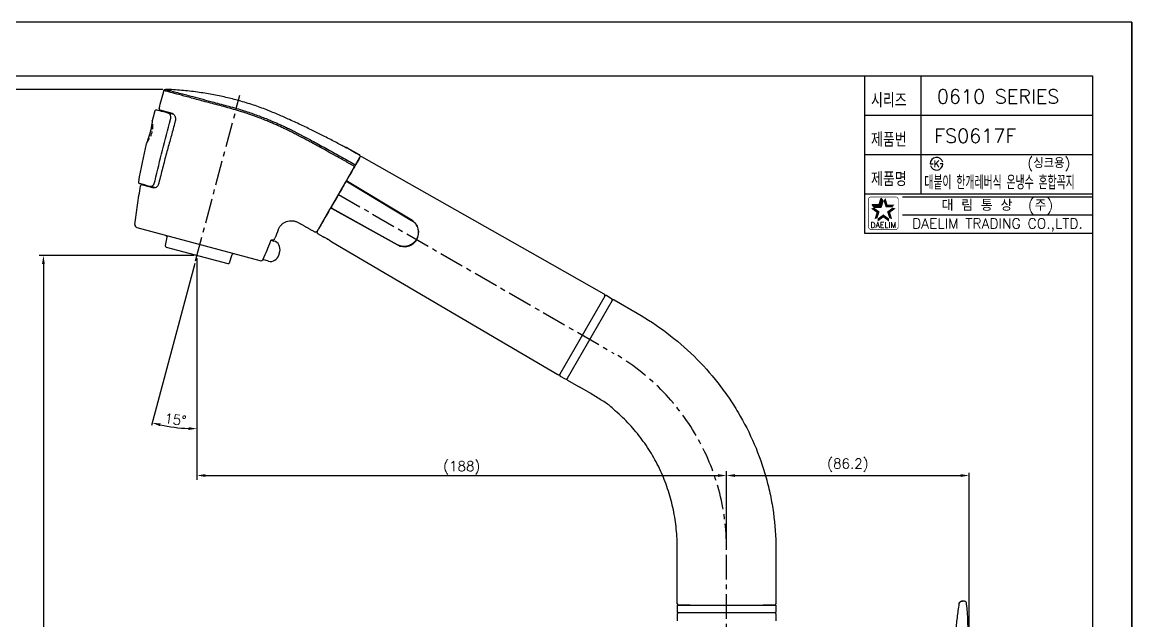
# Model space of a CAD drawing. Extents: x 40217 to 40811, y 11735 to 12155.
# Drawn here: x 40416.6 to 40810.8, y 11942.4 to 12155.1 of the extents above; entities that cross this region are included whole.
import ezdxf
from ezdxf.enums import TextEntityAlignment as Align

# ---------------------------------------------------------------- set-up
doc = ezdxf.new("R2010")
doc.units = 0
doc.header["$LTSCALE"] = 7
doc.header["$MEASUREMENT"] = 0
doc.linetypes.add('CENTER', pattern=[2, 1.25, -0.25, 0.25, -0.25])
doc.linetypes.add('HIDDEN', pattern=[0.375, 0.25, -0.125])
doc.layers.get('0').update_dxf_attribs({"color": 2, "linetype": 'CONTINUOUS'})
doc.layers.get('Defpoints').update_dxf_attribs({"linetype": 'CONTINUOUS'})
for name, color, linetype in [('1', 1, 'CENTER'), ('53', 7, 'CONTINUOUS'), ('CL', 1, 'CENTER'), ('D', 2, 'CONTINUOUS'), ('DIM', 2, 'CONTINUOUS'), ('DWG', 7, 'CONTINUOUS')]:
    doc.layers.add(name, color=color, linetype=linetype)
doc.styles.add('GHS', font='romans', dxfattribs={"bigfont": 'ghs'})
doc.styles.add('HAN', font='TXT.shx', dxfattribs={"bigfont": 'GHS.shx'})
doc.styles.add('ROMANS', font='romans')
doc.dimstyles.new('DIM_WS01', dxfattribs={"dimtxt": 3.5, "dimasz": 3, "dimexe": 1, "dimexo": 1, "dimgap": 1, "dimtad": 1, "dimdec": 4, "dimzin": 9, "dimdsep": 46, "dimtxsty": 'GHS', "dimcen": -2, "dimclrd": 256, "dimclre": 256, "dimclrt": 256, "dimadec": 4, "dimazin": 2, "dimtfac": 1, "dimtdec": 4, "dimtix": 1, "dimtmove": 0, "dimatfit": 1, "dimfxl": 1, "dimtolj": 1, "dimtzin": 0, "dimlwd": -1, "dimlwe": -1, "dimarcsym": 0})

# ---------------------------------------------------------------- blocks, each defined once
blk = doc.blocks.new('*D2')
at = {"layer": 'Defpoints', "color": 0, "transparency": 16777216}
for p in [(40753, 11994.05), (40666.8, 11981), (40753, 11862.43)]:
    blk.add_point(p, dxfattribs=at)
at = {"layer": 'DIM', "transparency": 16777216}
for p, q in [((40666.8, 11982), (40666.8, 11995.05)), ((40669.8, 11994.05), (40750, 11994.05)), ((40753, 11863.43), (40753, 11995.05))]:
    blk.add_line(p, q, dxfattribs=at)
for points in [[(40669.8, 11994.55), (40669.8, 11993.55), (40666.8, 11994.05)], [(40750, 11994.55), (40750, 11993.55), (40753, 11994.05)]]:
    blk.add_solid(points, dxfattribs=at)
at = {"layer": 'DIM', "transparency": 16777216, "insert": (40709.9, 11997.72), "char_height": 3.5, "attachment_point": 5, "style": 'GHS'}
blk.add_mtext('\\A1;(86.2)', dxfattribs=at)
blk = doc.blocks.new('BORDER')
for p, q in [((1, 1), (0, 1)), ((1, 0), (1, 1))]:
    blk.add_line(p, q)
blk = doc.blocks.new('KS')
at = {"layer": 'D'}
for p, q in [((-2.25, 0), (-1.75, 0)), ((-1.75, 0), (-1.25, 0)), ((1.75, 0), (1.25, 0)), ((2.25, 0), (1.75, 0))]:
    blk.add_line(p, q, dxfattribs=at)
for start, end in [(15, 180), (195, 0)]:
    blk.add_arc((0, 0), 2.25, start, end, dxfattribs=at)
at = {"layer": 'D', "style": 'HAN'}
blk.add_text('K', height=2.39, dxfattribs=at).set_placement((0, 0), align=Align.MIDDLE)

msp = doc.modelspace()

# ---------------------------------------------------------------- linework, layer by layer
msp.add_line((40810.77103, 12155.11559), (40810.77103, 11735.11559))
at = {"color": 4}
for p, q in [((40247.77103, 12136.11559), (40796.77103, 12136.11559)), ((40796.77103, 12136.11559), (40796.77103, 11746.11559))]:
    msp.add_line(p, q, dxfattribs=at)
at = {"color": 7}
for p, q in [((40715.77103, 12136.11559), (40715.77103, 12080.11559)), ((40735.77103, 12136.11559), (40735.77103, 12094.11559)), ((40715.77103, 12122.11559), (40796.77103, 12122.11559)), ((40715.77103, 12108.11559), (40796.77103, 12108.11559)), ((40715.77103, 12094.11559), (40796.77103, 12094.11559)), ((40715.77103, 12080.11559), (40796.77103, 12080.11559))]:
    msp.add_line(p, q, dxfattribs=at)
at = {"color": 2}
for p, q in [((40721.01016, 12090.29866), (40721.75953, 12092.60498)), ((40721.67527, 12089.38323), (40722.42464, 12091.68955)), ((40722.42464, 12091.68955), (40721.75953, 12092.60498)), ((40718.58515, 12090.29866), (40721.01016, 12090.29866)), ((40719.25026, 12089.38323), (40718.58515, 12090.29866)), ((40719.25026, 12089.38323), (40721.67527, 12089.38323))]:
    msp.add_line(p, q, dxfattribs=at)
at = {"color": 2, "linetype": 'Continuous'}
for p, q in [((40729.27103, 12093.11559), (40796.77103, 12093.11559)), ((40729.27103, 12086.61559), (40796.77103, 12086.61559))]:
    msp.add_line(p, q, dxfattribs=at)
at = {"color": 7, "linetype": 'Continuous'}
for p, q in [((40623.54367, 12057.78499), (40607.54367, 12030.07217)), ((40626.14175, 12056.28499), (40610.14175, 12028.57217)), ((40624.22668, 12057.968), (40625.95874, 12056.968)), ((40626.82475, 12056.46807), (40635.05521, 12051.71615)), ((40607.72668, 12029.38916), (40609.45874, 12028.38916)), ((40610.32476, 12027.88916), (40614.22188, 12025.63916)), ((40614.22188, 12025.63916), (40614.6549, 12025.38918)), ((40618.54879, 12023.14101), (40614.65503, 12025.3894)), ((40649.302, 11948.42858), (40649.302, 11968.12858)), ((40684.302, 11968.12858), (40684.302, 11948.42858)), ((40751.14576, 11949.41194), (40751.00169, 11949.41194)), ((40751.16693, 11949.41277), (40751.1399, 11949.41194)), ((40649.30208, 11944.92858), (40649.30208, 11942.42857)), ((40653.852, 11947.92858), (40649.80202, 11947.92858)), ((40649.80208, 11945.42858), (40651.8525, 11945.42858)), ((40683.80199, 11947.92858), (40679.752, 11947.92858)), ((40681.75179, 11945.42858), (40683.80204, 11945.42858)), ((40684.30204, 11944.92858), (40684.30204, 11942.42858))]:
    msp.add_line(p, q, dxfattribs=at)
at = {"color": 2, "linetype": 'Continuous', "const_width": 0.2}
for points in [[(40717.24852, 12092.25012, -0.414213562), (40717.99852, 12093.00012)], [(40717.24852, 12082.25012), (40717.24852, 12092.25012, -1)], [(40717.99852, 12093.00012), (40726.99852, 12093.00012, -0.414213562), (40727.74852, 12092.25012, 0.043396381)], [(40727.74852, 12092.25012), (40727.74852, 12082.25012, -0.414213562), (40726.99852, 12081.50012)], [(40726.99852, 12081.50012), (40718.24852, 12081.50012, -0.414213562), (40717.24852, 12082.25012, 0.672398499)]]:
    msp.add_lwpolyline(points, format="xyb", dxfattribs=at)
at = {"color": 7, "linetype": 'Continuous'}
msp.add_lwpolyline([(40749.42309, 11948.63406), (40749.46471, 11948.73632), (40749.46869, 11948.74527), (40749.48686, 11948.78479), (40749.512, 11948.83616), (40749.54407, 11948.8962), (40749.58606, 11948.9659), (40749.64549, 11949.04886), (40749.74182, 11949.15153), (40749.94061, 11949.28238), (40750.33057, 11949.38869), (40750.65637, 11949.40459)], dxfattribs=at)
for centre, radius, start, end in [((40623.97668, 12057.53499), 0.5, 60, 150), ((40625.70874, 12056.53499), 0.5, 330, 60), ((40626.57478, 12056.03502), 0.5, 60.0057703, 149.9978839), ((40607.97668, 12029.82217), 0.5, 150, 240), ((40609.70874, 12028.82217), 0.5, 240, 330), ((40610.57476, 12028.32217), 0.5, 150, 240), ((40589.14037, 11972.22664), 58.79736, 55.6672123, 59.9890339), ((40649.80201, 11948.42858), 0.5, 179.9999849, 269.9988316), ((40649.80208, 11944.92857), 0.5, 90.0001294, 179.9989189), ((40683.80199, 11948.42858), 0.5, 270.0018133, 0.0000151), ((40683.80204, 11944.92858), 0.5, 0.0011134, 89.9998707)]:
    msp.add_arc(centre, radius, start, end, dxfattribs=at)
for points, knots in [([(40635.05521, 12051.71615), (40638.71852, 12049.60059), (40645.79037, 12044.9088), (40655.4238, 12036.59892), (40662.50889, 12028.70304), (40667.52707, 12021.88252), (40672.09159, 12014.75034), (40676.90701, 12005.29729), (40680.43049, 11995.28969), (40682.42679, 11987.05996), (40683.86428, 11978.71587), (40684.302, 11972.35866), (40684.302, 11968.12858)], [0, 0, 0, 0, 0.124987606, 0.249971088, 0.374955277, 0.43747994, 0.500004765, 0.624987126, 0.749968846, 0.812494502, 0.875018669, 1, 1, 1, 1]), ([(40627.302, 12016.96184), (40627.04408, 12017.23228), (40626.28663, 12017.99184), (40624.94471, 12019.15606), (40623.50954, 12020.13655), (40622.60016, 12020.63124), (40622.302, 12020.78006)], [0, 0, 0, 0, 0.177454033, 0.508897235, 0.841867783, 1, 1, 1, 1]), ([(40649.302, 11968.12858), (40649.302, 11970.43053), (40649.06968, 11975.03791), (40648.01392, 11981.87447), (40646.24918, 11988.56433), (40643.7827, 11995.02874), (40640.63151, 12001.18891), (40636.82222, 12006.96605), (40632.39272, 12012.28196), (40629.05524, 12015.47026), (40627.302, 12016.96184)], [0, 0, 0, 0, 0.125003378, 0.250003386, 0.375004364, 0.500004477, 0.62500411, 0.750003727, 0.875000443, 1, 1, 1, 1]), ([(40749.41773, 11948.62151), (40749.37758, 11948.51054), (40749.3203, 11948.28043), (40749.28308, 11948.04741), (40749.26514, 11947.93072)], [0, 0, 0, 0, 0.499889755, 1, 1, 1, 1]), ([(40750.74437, 11949.40942), (40750.62554, 11949.40634), (40750.38783, 11949.39342), (40750.03764, 11949.31368), (40749.72207, 11949.13299), (40749.57353, 11948.94048), (40749.51547, 11948.83711)], [0, 0, 0, 0, 0.250404735, 0.500521206, 0.750243044, 1, 1, 1, 1]), ([(40752.08467, 11948.49811), (40752.08668, 11948.61784), (40752.04152, 11948.86061), (40751.83876, 11949.16882), (40751.52947, 11949.37008), (40751.28673, 11949.41447), (40751.16693, 11949.41274)], [0, 0, 0, 0, 0.249998997, 0.499931582, 0.749879089, 1, 1, 1, 1]), ([(40752.085, 11840.82285), (40752.28496, 11843.05815), (40752.53577, 11846.4158), (40752.7423, 11850.33791), (40752.83669, 11852.58025), (40752.91566, 11854.82318), (40752.97942, 11857.62798), (40753.00312, 11860.99441), (40753.00154, 11864.36086), (40753.00205, 11867.7273), (40753.00148, 11871.09374), (40753.0018, 11875.58233), (40753.00174, 11881.19306), (40753.00151, 11887.92595), (40753.0015, 11894.65883), (40753.00993, 11901.39171), (40753.01643, 11908.12458), (40753.01587, 11914.85747), (40752.99921, 11923.83452), (40752.92433, 11935.05524), (40752.47883, 11944.02747), (40752.08467, 11948.49811)], [0, 0, 0, 0, 0.062499462, 0.093750067, 0.109375525, 0.125001057, 0.1562516, 0.187502421, 0.218753096, 0.250003759, 0.281254426, 0.312505092, 0.375006425, 0.437507757, 0.500009088, 0.56251042, 0.625011752, 0.687513081, 0.750014403, 0.875014196, 1, 1, 1, 1]), ([(40749.26523, 11947.9313), (40749.00894, 11946.26391), (40748.56425, 11942.91814), (40748.13036, 11937.87402), (40747.96494, 11933.65842), (40747.92851, 11930.28446), (40747.94924, 11927.7538), (40748.01986, 11925.224), (40748.1556, 11922.69676), (40748.34983, 11920.17357), (40748.5336, 11917.64965), (40748.69946, 11915.12446), (40748.90103, 11911.75633), (40749.02816, 11909.22884), (40749.10277, 11907.54343)], [0, 0, 0, 0, 0.124996079, 0.249990988, 0.374986889, 0.437488184, 0.499989299, 0.562490087, 0.624990459, 0.687492036, 0.749993725, 0.812495431, 0.874997144, 1, 1, 1, 1])]:
    msp.add_open_spline(points, degree=3, knots=knots, dxfattribs=at)
for points in [[(40749.51547, 11948.83711), (40749.47682, 11948.76831), (40749.44458, 11948.69571), (40749.41773, 11948.62151)], [(40751.00169, 11949.41194), (40750.91591, 11949.41194), (40750.83012, 11949.41164), (40750.74437, 11949.40942)]]:
    msp.add_open_spline(points, degree=3, dxfattribs=at)
at = {"color": 2}
for points in [[(40721.01016, 12090.29866), (40721.67527, 12089.38323), (40721.75953, 12092.60498), (40722.42464, 12091.68955)], [(40723.2375, 12092.60498), (40722.5724, 12091.68955), (40723.98687, 12090.29866), (40723.32177, 12089.38323)], [(40720.09031, 12087.46765), (40721.16647, 12087.81731), (40718.12844, 12088.89303), (40719.20459, 12089.2427)], [(40718.58515, 12090.29866), (40719.25026, 12089.38323), (40721.01016, 12090.29866), (40721.67527, 12089.38323)], [(40719.34094, 12085.16132), (40720.4171, 12085.51099), (40720.09031, 12087.46765), (40721.16647, 12087.81731)], [(40722.49852, 12085.71798), (40722.49852, 12086.84952), (40720.53664, 12084.2926), (40720.53664, 12085.42414)], [(40724.46039, 12084.2926), (40724.46039, 12085.42414), (40722.49852, 12085.71798), (40722.49852, 12086.84952)], [(40723.98687, 12090.29866), (40723.32177, 12089.38323), (40726.41188, 12090.29866), (40725.74678, 12089.38323)], [(40726.8686, 12088.89303), (40725.79244, 12089.2427), (40724.90672, 12087.46765), (40723.83056, 12087.81731)], [(40724.90672, 12087.46765), (40723.83056, 12087.81731), (40725.65609, 12085.16132), (40724.57993, 12085.51099)]]:
    msp.add_solid(points, dxfattribs=at)
at = {"layer": '1'}
for p, q in [((40478.13467, 12070.32869), (40493.91402, 12129.21805)), ((40528.94113, 12093.92858), (40626.80206, 12037.42854))]:
    msp.add_line(p, q, dxfattribs=at)
at = {"layer": '53', "color": 7, "linetype": 'Continuous'}
for p, q in [((40469.93645, 12122.63277), (40465.54781, 12123.8087)), ((40531.64429, 12110.70662), (40531.59206, 12110.5117)), ((40534.86029, 12104.18087), (40536.568, 12107.1387)), ((40537.25448, 12107.31976), (40537.24776, 12107.32358)), ((40600.61503, 12071.36941), (40537.24831, 12107.32326)), ((40531.97284, 12099.17965), (40534.79674, 12104.07079)), ((40532.11329, 12098.40546), (40554.89901, 12084.71442)), ((40554.95051, 12084.80013), (40532.14833, 12098.50107)), ((40459.25622, 12097.33501), (40463.31014, 12096.24877)), ((40465.07335, 12097.81173), (40465.07297, 12097.81088)), ((40526.45951, 12089.63028), (40531.42275, 12098.22688)), ((40521.31426, 12080.71846), (40525.90943, 12088.67751)), ((40526.58484, 12088.86482), (40549.85129, 12075.96802)), ((40549.89977, 12076.05548), (40526.65012, 12088.94297)), ((40457.33927, 12082.11246), (40501.04294, 12070.4021)), ((40467.99782, 12078.76596), (40467.36233, 12075.77623)), ((40521.49404, 12080.03733), (40523.32636, 12078.96103)), ((40467.722, 12075.18931), (40489.58261, 12069.33178)), ((40504.97396, 12077.63099), (40506.00816, 12077.35388)), ((40526.58149, 12077.04899), (40585.65316, 12042.35066)), ((40490.18755, 12069.66023), (40491.13207, 12072.56716)), ((40504.0929, 12070.20603), (40502.08352, 12070.74444)), ((40507.70381, 12072.34432), (40508.06616, 12073.69661)), ((40623.35552, 12058.4666), (40600.61503, 12071.36941)), ((40501.03627, 12070.40389), (40501.03625, 12070.40389)), ((40585.65316, 12042.35066), (40606.8593, 12029.89431))]:
    msp.add_line(p, q, dxfattribs=at)
for centre, radius, start, end in [((40465.67722, 12124.29166), 0.5, 165.000093, 255), ((40537.00101, 12106.8887), 0.5, 60.42971, 150), ((40459.12681, 12096.85205), 0.5, 75, 169.80007), ((40526.34244, 12088.42751), 0.5, 61, 150), ((40526.89252, 12089.38028), 0.5, 150, 241), ((40457.59809, 12083.07839), 1, 173.332735, 255), ((40521.74728, 12080.46846), 0.5, 150, 239.57029), ((40467.85141, 12075.67228), 0.5, 168.000002, 255), ((40505.43576, 12078.74958), 1, 248.782802, 338.748658), ((40501.30176, 12071.36802), 1, 255, 336.4957576), ((40489.71202, 12069.81474), 0.5, 255, 341.999998), ((40623.10878, 12058.03173), 0.5, 330, 60.42971), ((40607.11254, 12030.32543), 0.5, 239.57029, 330)]:
    msp.add_arc(centre, radius, start, end, dxfattribs=at)
at = {"layer": '53', "color": 7, "linetype": 'Continuous', "extrusion": (0, 0, -1)}
for centre, start, end in [((-40536.13473, 12107.38825, 0), 119.832756, 210), ((-40531.85577, 12097.97688), 30, 121), ((-40532.40585, 12098.92965), 301, 30), ((-40467.50875, 12078.86992), 105, 192), ((-40520.88129, 12080.96853, -0.00089), 209.999986, 298.727815), ((-40491.6076, 12072.41265), 18, 105)]:
    msp.add_arc(centre, 0.5, start, end, dxfattribs=at)
at = {"layer": '53', "color": 7, "linetype": 'Continuous'}
for centre, start_param, end_param in [((40505.2317, 12074.4561), 1.570796327, 3.141592654), ((40504.86936, 12073.10381), 0, 1.570796327)]:
    msp.add_ellipse(centre, major_axis=(-0.77646, -2.89778), ratio=0.978148, start_param=start_param, end_param=end_param, dxfattribs=at)
for points, degree in [([(40465.19425, 12124.42107), (40465.76988, 12126.56933), (40466.3455, 12128.71758), (40466.92112, 12130.86584)], 3), ([(40463.66554, 12123.54535), (40463.23403, 12121.9349), (40462.80252, 12120.32445)], 2), ([(40468.69327, 12122.71755), (40465.81936, 12123.48631), (40464.276, 12123.89933), (40464.26945, 12123.90108)], 3), ([(40470.4614, 12122.27786), (40469.87202, 12122.42442), (40469.28265, 12122.57099), (40468.69327, 12122.71755)], 3), ([(40460.65146, 12111.93951), (40459.58421, 12107.4649), (40458.64524, 12102.96217), (40457.8351, 12098.43367)], 3), ([(40532.29408, 12110.33209), (40533.69827, 12109.56146), (40535.09856, 12108.77487), (40536.47221, 12107.97278)], 3), ([(40534.23451, 12104.08474), (40534.4583, 12103.95286), (40534.57478, 12103.68634), (40534.48021, 12103.52254)], 3), ([(40534.55602, 12104.65233), (40534.78187, 12104.52042), (40534.89578, 12104.24233), (40534.79485, 12104.06752)], 3), ([(40462.23431, 12096.77818), (40462.32148, 12096.787), (40462.40866, 12096.79581), (40462.49583, 12096.80463)], 3), ([(40514.64329, 12083.93562), (40517.63905, 12082.23456), (40520.63481, 12080.5335)], 2), ([(40507.48935, 12081.33322), (40507.11549, 12080.35119), (40506.74163, 12079.36916), (40506.36776, 12078.38712)], 3)]:
    msp.add_open_spline(points, degree=degree, dxfattribs=at)
for points, knots in [([(40505.52394, 12119.19532), (40505.00861, 12119.41439), (40503.97795, 12119.85253), (40502.07327, 12120.62339), (40499.80238, 12121.49638), (40496.28041, 12122.75391), (40491.67336, 12124.19965), (40486.10185, 12125.67222), (40480.79986, 12127.05811), (40476.06437, 12128.36466), (40472.11643, 12129.41518), (40469.6442, 12130.07894), (40468.23481, 12130.46114), (40467.55576, 12130.6509), (40467.16403, 12130.76762), (40466.95559, 12130.83707), (40466.93261, 12130.85625), (40466.92112, 12130.86584)], [0, 0, 0, 0, 0.034528457, 0.069057021, 0.120816177, 0.172574842, 0.274386789, 0.377390022, 0.481224744, 0.584872871, 0.688871758, 0.792414102, 0.844543555, 0.896673045, 0.931115473, 0.965557806, 1, 1, 1, 1]), ([(40466.92143, 12130.86575), (40466.94632, 12130.92924), (40467.00676, 12131.08338), (40467.23726, 12131.24887), (40467.43311, 12131.25624), (40467.5314, 12131.25993)], [0, 0, 0, 0, 0.258651962, 0.627926193, 1, 1, 1, 1]), ([(40467.5314, 12131.25993), (40467.60972, 12131.25654), (40467.76688, 12131.24973), (40467.74502, 12131.24517), (40467.48769, 12131.24567), (40467.51929, 12131.22607), (40467.80656, 12131.19505), (40467.82877, 12131.16802), (40468.03869, 12131.12265), (40468.21909, 12131.06926), (40468.60332, 12130.96826), (40469.30112, 12130.77775), (40470.71386, 12130.39822), (40473.20233, 12129.73092), (40476.67736, 12128.80276), (40480.67934, 12127.73438), (40484.95852, 12126.5816), (40489.94642, 12125.27883), (40494.34424, 12124.00426), (40497.56624, 12122.93279), (40499.67533, 12122.18902), (40501.71634, 12121.42562), (40503.68105, 12120.65313), (40504.91089, 12120.14366), (40505.52592, 12119.88887)], [0, 0, 0, 0, 0.008666468, 0.017389232, 0.040139699, 0.051719557, 0.063354524, 0.078949269, 0.094523741, 0.112789598, 0.131055476, 0.176924596, 0.23754524, 0.318734783, 0.428157551, 0.507735423, 0.587283572, 0.688891559, 0.791971493, 0.833570837, 0.87519089, 0.916796967, 0.958390285, 1, 1, 1, 1]), ([(40536.39277, 12107.8352), (40534.80173, 12108.74478), (40533.2016, 12109.63755), (40531.59236, 12110.51342), (40531.10659, 12110.77782), (40529.98585, 12111.38322), (40528.17825, 12112.34278), (40526.12287, 12113.41451), (40523.45454, 12114.78085), (40520.09677, 12116.45907), (40515.96439, 12118.45901), (40511.80458, 12120.39588), (40507.60555, 12122.25852), (40503.35712, 12124.03221), (40498.64102, 12125.74739), (40493.78183, 12127.22157), (40488.86786, 12128.45924), (40483.94718, 12129.4711), (40478.70617, 12130.30894), (40473.19596, 12130.93712), (40469.42863, 12131.17855), (40467.5299, 12131.25381)], [-0.080805587, -0.080805587, -0.080805587, -0.080805587, 0, 0, 0, 0.02439207, 0.056179907, 0.090258293, 0.126625381, 0.188394591, 0.255812422, 0.329097342, 0.390760034, 0.458402777, 0.532105736, 0.611985246, 0.682247242, 0.755534745, 0.833473682, 0.916267226, 1, 1, 1, 1]), ([(40464.26945, 12123.90108), (40464.21516, 12123.91462), (40464.15777, 12123.91897), (40464.10205, 12123.91377), (40464.04633, 12123.90857), (40463.99074, 12123.89368), (40463.93989, 12123.87033), (40463.88903, 12123.84699), (40463.8415, 12123.81454), (40463.80124, 12123.77567), (40463.76098, 12123.7368), (40463.72687, 12123.69045), (40463.70175, 12123.64045), (40463.68652, 12123.61014), (40463.67432, 12123.57811), (40463.66554, 12123.54535)], [0, 0, 0, 0, 0.217361602, 0.217361602, 0.217361602, 0.434723209, 0.434723209, 0.434723209, 0.652084729, 0.652084729, 0.652084729, 0.869446073, 0.869446073, 0.869446073, 1, 1, 1, 1]), ([(40469.23702, 12120.5554), (40469.24712, 12120.59543), (40469.2565, 12120.63564), (40469.26513, 12120.6759), (40469.31048, 12120.88745), (40469.33506, 12121.10393), (40469.33821, 12121.30509), (40469.34128, 12121.50134), (40469.32438, 12121.68856), (40469.29135, 12121.85396), (40469.24603, 12122.08094), (40469.16877, 12122.27478), (40469.07277, 12122.41816), (40468.98392, 12122.55087), (40468.87635, 12122.64519), (40468.75998, 12122.69441), (40468.7381, 12122.70366), (40468.71584, 12122.71139), (40468.69327, 12122.71755)], [0, 0, 0, 0, 0.037626882, 0.037626882, 0.037626882, 0.238580183, 0.238580183, 0.238580183, 0.434127943, 0.434127943, 0.434127943, 0.704549902, 0.704549902, 0.704549902, 0.953770432, 0.953770432, 0.953770432, 1, 1, 1, 1]), ([(40469.93645, 12122.63277), (40470.01577, 12122.60673), (40470.17151, 12122.54597), (40470.43755, 12122.33614), (40470.69348, 12122.00203), (40470.88682, 12121.58697), (40471.00126, 12121.14805), (40471.02885, 12120.69555), (40471.00433, 12120.34477), (40470.94879, 12120.16453), (40470.93585, 12120.12687)], [0, 0, 0, 0, 0.133699864, 0.298581871, 0.473690822, 0.617606804, 0.747762639, 0.864146986, 0.971587088, 1, 1, 1, 1]), ([(40462.80252, 12120.32445), (40462.80313, 12120.32108), (40462.76246, 12119.84305), (40462.53049, 12118.25162), (40462.33024, 12117.16133), (40462.04462, 12116.05123)], [0, 0, 0, 0, 0.5, 0.5, 1, 1, 1, 1]), ([(40463.76, 12098.75764), (40464.59895, 12102.40048), (40465.47973, 12106.03937), (40467.32004, 12113.30602), (40468.31406, 12116.92102), (40469.23702, 12120.5554)], [0, 0, 0, 0, 0.5, 0.5, 1, 1, 1, 1]), ([(40470.94071, 12120.12501), (40470.85306, 12119.77173), (40470.35928, 12117.80677), (40469.76128, 12115.53342), (40469.21229, 12113.62578), (40469.12206, 12113.31558)], [0, 0, 0, 0, 0.154941888, 0.862479181, 1, 1, 1, 1]), ([(40512.14123, 12116.1217), (40511.69419, 12116.34208), (40510.8001, 12116.78285), (40509.49347, 12117.39848), (40508.21668, 12117.9981), (40506.91757, 12118.58824), (40505.98829, 12118.99303), (40505.52366, 12119.19542)], [0, 0, 0, 0, 0.199620717, 0.399241218, 0.599494423, 0.799748433, 1, 1, 1, 1]), ([(40505.52592, 12119.88887), (40505.96913, 12119.701), (40506.85556, 12119.32526), (40508.14358, 12118.75453), (40509.44187, 12118.1554), (40510.79341, 12117.53117), (40511.73066, 12117.07186), (40512.19923, 12116.84223)], [0, 0, 0, 0, 0.188158659, 0.3763232, 0.584210856, 0.792131789, 1, 1, 1, 1]), ([(40462.04462, 12116.05123), (40461.75852, 12114.94029), (40461.40535, 12113.88377), (40460.84511, 12112.38503), (40460.65359, 12111.9421), (40460.65146, 12111.93951)], [0, 0, 0, 0, 0.5, 0.5, 1, 1, 1, 1]), ([(40519.32913, 12112.34077), (40518.59746, 12112.73679), (40517.28287, 12113.44833), (40515.42579, 12114.43084), (40513.74446, 12115.30649), (40512.67563, 12115.84997), (40512.14123, 12116.1217)], [0, 0, 0, 0, 0.294980181, 0.529992418, 0.765001366, 1, 1, 1, 1]), ([(40512.19923, 12116.84223), (40513.36563, 12116.2455), (40515.69879, 12115.05185), (40518.2082, 12113.69495), (40519.46309, 12113.01639)], [0, 0, 0, 0, 0.499924733, 1, 1, 1, 1]), ([(40469.13014, 12113.31312), (40468.68416, 12111.72887), (40467.76299, 12108.38904), (40466.42939, 12103.28543), (40465.51946, 12099.70169), (40465.08966, 12097.87635), (40465.0742, 12097.81057)], [0, 0, 0, 0, 0.307651064, 0.647876355, 0.987310854, 1, 1, 1, 1]), ([(40534.23237, 12104.0836), (40533.06239, 12104.74193), (40530.72237, 12106.0586), (40527.50613, 12107.86338), (40524.57657, 12109.4817), (40521.9317, 12110.92667), (40520.19665, 12111.86941), (40519.32913, 12112.34077)], [0, 0, 0, 0, 0.23227475, 0.464559752, 0.643039929, 0.821520546, 1, 1, 1, 1]), ([(40519.46309, 12113.01639), (40520.28237, 12112.57229), (40521.9206, 12111.68427), (40524.41521, 12110.31149), (40526.92758, 12108.91887), (40529.4575, 12107.50791), (40532.00095, 12106.08405), (40533.7049, 12105.12925), (40534.55706, 12104.65175)], [0, 0, 0, 0, 0.166707454, 0.333347485, 0.499982214, 0.666635609, 0.833283499, 1, 1, 1, 1]), ([(40532.29408, 12110.33209), (40532.20789, 12110.37992), (40532.03535, 12110.47565), (40531.75313, 12110.64054), (40531.64429, 12110.70661), (40531.64429, 12110.70662), (40531.64429, 12110.70662)], [0, 0, 0, 0, 0.252311629, 0.505086753, 0.999238701, 1, 1, 1, 1]), ([(40536.56774, 12107.13825), (40536.56774, 12107.13825), (40536.56774, 12107.13825), (40536.56757, 12107.13796), (40535.93728, 12106.04626), (40534.79485, 12104.06752)], [0, 0, 0, 0, 0.00042094, 0.00042094, 1, 1, 1, 1]), ([(40536.47221, 12107.97278), (40536.45565, 12107.94411), (40536.4391, 12107.91545), (40536.42255, 12107.88678), (40536.40994, 12107.86494), (40536.39734, 12107.8431), (40536.38473, 12107.82126)], [0, 0, 0, 0, 0.3388562824, 0.3388562824, 0.3388562824, 0.5970144921, 0.5970144921, 0.5970144921, 0.5970144921]), ([(40534.47905, 12103.52053), (40533.76526, 12102.28421), (40532.91386, 12100.80954), (40530.99647, 12097.48853), (40529.98636, 12095.73898), (40528.94229, 12093.93059)], [0, 0, 0, 0, 0.5, 0.5, 1, 1, 1, 1]), ([(40534.79606, 12104.06962), (40534.74532, 12103.98173), (40534.693, 12103.8911), (40534.64033, 12103.79988), (40534.5877, 12103.70872), (40534.53469, 12103.61691), (40534.48021, 12103.52254)], [0, 0, 0, 0, 0.500199708, 0.500199708, 0.500199708, 1, 1, 1, 1]), ([(40457.8351, 12098.43367), (40457.82524, 12098.37858), (40457.82476, 12098.32103), (40457.8337, 12098.26579), (40457.84263, 12098.21055), (40457.86123, 12098.15609), (40457.88794, 12098.10692), (40457.91466, 12098.05774), (40457.95023, 12098.01251), (40457.99172, 12097.97495), (40458.03321, 12097.9374), (40458.08175, 12097.90648), (40458.13333, 12097.88478), (40458.15588, 12097.87528), (40458.1792, 12097.86743), (40458.2029, 12097.86134)], [0, 0, 0, 0, 0.225463154, 0.225463154, 0.225463154, 0.450926301, 0.450926301, 0.450926301, 0.67638955, 0.67638955, 0.67638955, 0.901852994, 0.901852994, 0.901852994, 1, 1, 1, 1]), ([(40462.49583, 12096.80463), (40462.56812, 12096.81252), (40462.64201, 12096.83505), (40462.71545, 12096.87145), (40462.8461, 12096.93621), (40462.97934, 12097.04617), (40463.10424, 12097.19228), (40463.24744, 12097.3598), (40463.38455, 12097.58115), (40463.4971, 12097.8377), (40463.57893, 12098.02425), (40463.64984, 12098.23431), (40463.70165, 12098.45438), (40463.72493, 12098.55328), (40463.7446, 12098.65498), (40463.76, 12098.75764)], [0, 0, 0, 0, 0.144242732, 0.144242732, 0.144242732, 0.399346872, 0.399346872, 0.399346872, 0.693336496, 0.693336496, 0.693336496, 0.90561085, 0.90561085, 0.90561085, 1, 1, 1, 1]), ([(40456.60486, 12083.19449), (40456.88926, 12085.49345), (40457.45807, 12090.09141), (40458.2425, 12094.65752), (40458.63471, 12096.94059)], [0, 0, 0, 0, 0.499997144, 1, 1, 1, 1]), ([(40458.16577, 12097.87256), (40458.16748, 12097.87197), (40458.17369, 12097.86982), (40458.18139, 12097.86745), (40458.19173, 12097.86431), (40458.19906, 12097.86238), (40458.22064, 12097.85634), (40458.31326, 12097.83181), (40458.57269, 12097.763), (40458.97331, 12097.65733), (40459.50771, 12097.51577), (40460.15212, 12097.34816), (40460.89909, 12097.14369), (40461.55013, 12096.95903), (40461.99453, 12096.84126), (40462.11558, 12096.80938), (40462.41115, 12096.73155), (40462.72678, 12096.6496), (40463.06225, 12096.56359), (40463.34842, 12096.49022), (40463.64902, 12096.41389), (40463.96392, 12096.33463)], [0, 0, 0, 0, 0.000675421, 0.002656265, 0.00647932, 0.017339709, 0.051872015, 0.178290342, 0.311867093, 0.444413215, 0.576853817, 0.70901188, 0.828343898, 0.954539887, 1, 1, 1, 1.110997987, 1.110997987, 1.110997987, 1.20568445, 1.20568445, 1.20568445, 1.20568445]), ([(40465.06241, 12097.81458), (40465.04793, 12097.73521), (40464.99385, 12097.5048), (40464.82816, 12097.15553), (40464.5843, 12096.80261), (40464.29537, 12096.52446), (40463.98065, 12096.32595), (40463.66547, 12096.2259), (40463.44388, 12096.2102), (40463.33976, 12096.24768), (40463.31487, 12096.25958)], [0, 0, 0, 0, 0.06062204, 0.182561366, 0.30914333, 0.445770124, 0.596389904, 0.76125572, 0.939747108, 1, 1, 1, 1]), ([(40528.94229, 12093.93059), (40526.93152, 12090.44783), (40524.96556, 12087.04269), (40522.85554, 12083.38802), (40522.28194, 12082.39451), (40521.50762, 12081.05336), (40521.31355, 12080.71721), (40521.31431, 12080.71853), (40521.31431, 12080.71853), (40521.31431, 12080.71853)], [0, 0, 0, 0, 0.499981315, 0.499981315, 0.749971973, 0.749971973, 0.99996263, 0.99996263, 1, 1, 1, 1]), ([(40507.48017, 12081.30928), (40507.60714, 12081.6502), (40507.9276, 12082.29612), (40508.61351, 12083.15733), (40509.47665, 12083.84133), (40510.12374, 12084.16031), (40510.46531, 12084.28649)], [0, 0, 0, 0, 0.247138797, 0.499862404, 0.752644414, 1, 1, 1, 1]), ([(40510.46531, 12084.28649), (40510.80593, 12084.40847), (40511.50234, 12084.57916), (40512.59633, 12084.61156), (40513.66959, 12084.39716), (40514.32778, 12084.1127), (40514.64329, 12083.93562)], [0, 0, 0, 0, 0.247284683, 0.500000131, 0.752715521, 1, 1, 1, 1]), ([(40549.85129, 12075.96802), (40551.03094, 12075.31413), (40552.42163, 12075.16359), (40554.9492, 12075.86381), (40556.07966, 12076.73101), (40557.40696, 12079.03573), (40557.58717, 12080.4487), (40556.93412, 12082.96796), (40556.10639, 12084.10561), (40554.95051, 12084.80013)], [0, 0, 0, 0, 0.25, 0.25, 0.5, 0.5, 0.75, 0.75, 1, 1, 1, 1]), ([(40554.89901, 12084.71442), (40556.02463, 12084.03807), (40556.84001, 12082.93612), (40557.48945, 12080.42348), (40557.30055, 12079.04644), (40556.00328, 12076.8037), (40554.89635, 12075.9531), (40552.42229, 12075.26737), (40551.04825, 12075.41887), (40549.89977, 12076.05548)], [0, 0, 0, 0, 0.25, 0.25, 0.5, 0.5, 0.75, 0.75, 1, 1, 1, 1]), ([(40523.30624, 12078.97289), (40523.30622, 12078.9729), (40523.3096, 12078.97143), (40523.31642, 12078.96849), (40523.33754, 12078.95938), (40523.39216, 12078.93588), (40523.4756, 12078.89879), (40523.55988, 12078.86133), (40523.67588, 12078.80889), (40523.8134, 12078.74377)], [0, 0, 0, 0, 0.138506025, 0.138506025, 0.138506025, 0.566975574, 0.566975574, 0.566975574, 1, 1, 1, 1]), ([(40523.34006, 12078.9558), (40523.34003, 12078.95582), (40523.34259, 12078.95471), (40523.37077, 12078.94246), (40523.49648, 12078.88757), (40523.75922, 12078.76821), (40524.10543, 12078.60122), (40524.36897, 12078.46489), (40524.49639, 12078.39651)], [0, 0, 0, 0, 0.015022239, 0.134428664, 0.351637901, 0.578147123, 0.802957243, 1, 1, 1, 1]), ([(40523.8134, 12078.74377), (40523.94739, 12078.68031), (40524.10543, 12078.60298), (40524.27399, 12078.51609), (40524.44382, 12078.42854), (40524.62911, 12078.32872), (40524.81333, 12078.22408), (40524.99612, 12078.12026), (40525.18304, 12078.00873), (40525.35809, 12077.89933), (40525.5332, 12077.78989), (40525.70141, 12077.67954), (40525.84963, 12077.57875), (40525.99956, 12077.4768), (40526.13331, 12077.38186), (40526.24144, 12077.30332), (40526.35083, 12077.22387), (40526.43709, 12077.15908), (40526.49446, 12077.11562), (40526.55187, 12077.07213), (40526.58195, 12077.04887), (40526.58274, 12077.04826), (40526.58275, 12077.04825), (40526.58276, 12077.04825), (40526.58275, 12077.04825)], [0, 0, 0, 0, 0.141172301, 0.141172301, 0.141172301, 0.283501612, 0.283501612, 0.283501612, 0.424705729, 0.424705729, 0.424705729, 0.565916608, 0.565916608, 0.565916608, 0.708737942, 0.708737942, 0.708737942, 0.853222813, 0.853222813, 0.853222813, 0.997782739, 0.997782739, 0.997782739, 1, 1, 1, 1]), ([(40502.21879, 12070.96921), (40502.2194, 12070.9706), (40502.22001, 12070.972), (40502.22061, 12070.97339), (40503.12256, 12073.04747), (40503.98217, 12075.13929), (40504.79943, 12077.24887)], [-0.000672687, -0.000672687, -0.000672687, -0.000672687, 0, 0, 0, 1, 1, 1, 1]), ([(40504.79943, 12077.24887), (40504.84306, 12077.35969), (40504.92986, 12077.56026), (40505.02819, 12077.74089), (40505.07386, 12077.81737)], [0, 0, 0, 0, 0.2573820523, 0.5036218596, 0.5036218596, 0.5036218596, 0.5036218596]), ([(40525.04658, 12078.08619), (40525.17419, 12078.01062), (40525.44573, 12077.84429), (40525.82671, 12077.59413), (40526.15861, 12077.36194), (40526.40166, 12077.18331), (40526.5288, 12077.08669), (40526.55191, 12077.0692), (40526.55177, 12077.06915)], [0, 0, 0, 0, 0.152976723, 0.329541274, 0.507735457, 0.687599768, 0.868297323, 1, 1, 1, 1])]:
    msp.add_open_spline(points, degree=3, knots=knots, dxfattribs=at)
at = {"layer": 'CL', "color": 1}
msp.add_line((40666.802, 11915.12858), (40666.802, 11968.12858), dxfattribs=at)
msp.add_arc((40586.77088, 11968.12858), 80.03113, 0, 59.9871341, dxfattribs=at)
at = {"layer": 'D', "linetype": 'HIDDEN'}
msp.add_arc((40453.98216, 12118.18523), 8.97746, 319.7793941, 11.7478143, dxfattribs=at)
at = {"layer": 'DIM'}
for p, q in [((40466.5126, 12131.23503), (40398.80356, 12131.23503)), ((40477.87585, 12069.36277), (40462.45281, 12011.8032))]:
    msp.add_line(p, q, dxfattribs=at)
at = {"layer": 'DIM', "lineweight": 25}
for p, q in [((40477.6523, 12072.26055), (40422.60404, 12072.26055)), ((40478.6523, 12071.26055), (40478.6523, 11992.55014)), ((40424.10404, 12069.26055), (40424.10404, 11790.42814)), ((40481.6523, 11994.05014), (40663.80206, 11994.05014)), ((40666.80206, 11969.12858), (40666.80206, 11995.55014)), ((40666.80206, 11969.12858), (40666.80206, 11995.55014))]:
    msp.add_line(p, q, dxfattribs=at)
at = {"layer": 'DIM'}
msp.add_arc((40478.6523, 12072.26055), 61.59005, 257.7911055, 267.2088945, dxfattribs=at)
for points in [[(40424.60404, 12069.26055), (40423.60404, 12069.26055), (40424.10404, 12072.26055)], [(40465.50984, 12011.5775), (40465.74506, 12012.54944), (40462.71163, 12012.76912)], [(40475.66537, 12011.24341), (40475.64102, 12010.2437), (40478.6523, 12010.67049)], [(40481.6523, 11994.55014), (40481.6523, 11993.55014), (40478.6523, 11994.05014)], [(40663.80206, 11994.55014), (40663.80206, 11993.55014), (40666.80206, 11994.05014)]]:
    msp.add_solid(points, dxfattribs=at)
at = {"layer": 'DWG'}
for p, q in [((40649.302, 11947.92858), (40649.302, 11945.42858)), ((40649.302, 11947.92858), (40666.802, 11947.92858)), ((40649.302, 11945.42858), (40666.802, 11945.42858)), ((40666.802, 11947.92858), (40684.302, 11947.92858)), ((40666.802, 11945.42858), (40684.302, 11945.42858)), ((40684.302, 11947.92858), (40684.302, 11945.42858))]:
    msp.add_line(p, q, dxfattribs=at)

# ---------------------------------------------------------------- block references
at = {"xscale": 594, "yscale": 420, "zscale": 594}
msp.add_blockref('BORDER', (40216.77103, 11735.11559), dxfattribs=at)
at = {"layer": 'DIM', "color": 4}
msp.add_blockref('KS', (40741.40372, 12104.79747), dxfattribs=at)

# ---------------------------------------------------------------- texts
at = {"color": 7, "style": 'GHS'}
for s, p in [('0610 SERIES', (40763.27796, 12128.69433)), ('FS0617F', (40755.1373, 12114.69433))]:
    msp.add_text(s, height=5, dxfattribs=at).set_placement(p, align=Align.MIDDLE)
at = {"style": 'GHS'}
msp.add_text('(싱크용)', height=3.5, dxfattribs=at).set_placement((40773.65393, 12103.29677))
at = {"style": 'GHS', "width": 0.5}
msp.add_text('대붙이 한개레버식 온냉수 혼합꼭지', height=5, dxfattribs=at).set_placement((40737.06531, 12095.6768))
at = {"color": 7, "linetype": 'Continuous'}
for s, height, style, p in [('대 림 통 상  (주)', 4, 'GHS', (40763.03137, 12089.81069)), ('DAELIM TRADING CO.,LTD.', 3.6, 'ROMANS', (40763.03137, 12083.04334))]:
    msp.add_text(s, height=height, dxfattribs=dict(at, style=style)).set_placement(p, align=Align.MIDDLE)
at = {"color": 2, "linetype": 'Continuous', "style": 'ROMANS'}
msp.add_text('DAELIM', height=2, dxfattribs=at).set_placement((40722.49852, 12082.05012), align=Align.CENTER)
at = {"layer": 'DIM', "style": 'GHS', "width": 0.8}
for s, p in [('시리즈', (40718.11139, 12124.84498)), ('제품번', (40718.11139, 12110.84498)), ('제품명', (40718.11139, 12096.84498))]:
    msp.add_text(s, height=5, dxfattribs=at).set_placement(p)
at = {"layer": 'DIM', "insert": (40470.97214, 12013.92388), "char_height": 3.5, "attachment_point": 5, "rotation": 352.5, "style": 'GHS'}
msp.add_mtext('\\A1;15°', dxfattribs=at)
at = {"layer": 'DIM', "insert": (40572.72718, 11996.80014), "char_height": 3.5, "attachment_point": 5, "style": 'GHS'}
msp.add_mtext('(188)', dxfattribs=at)

# ---------------------------------------------------------------- dimensions: what is measured, and where the dimension line sits
at = {"layer": 'DIM'}
dim = msp.add_linear_dim(base=(40753.00168, 11994.05014), p1=(40666.80206, 11981.00393), p2=(40753.00168, 11862.42814), text='(86.2)', dimstyle='DIM_WS01', dxfattribs=at)
dim.commit()
dim.dimension.update_dxf_attribs({"geometry": '*D2', "text_midpoint": (40709.90187, 11997.71681)})

doc.saveas('drawing.dxf')
